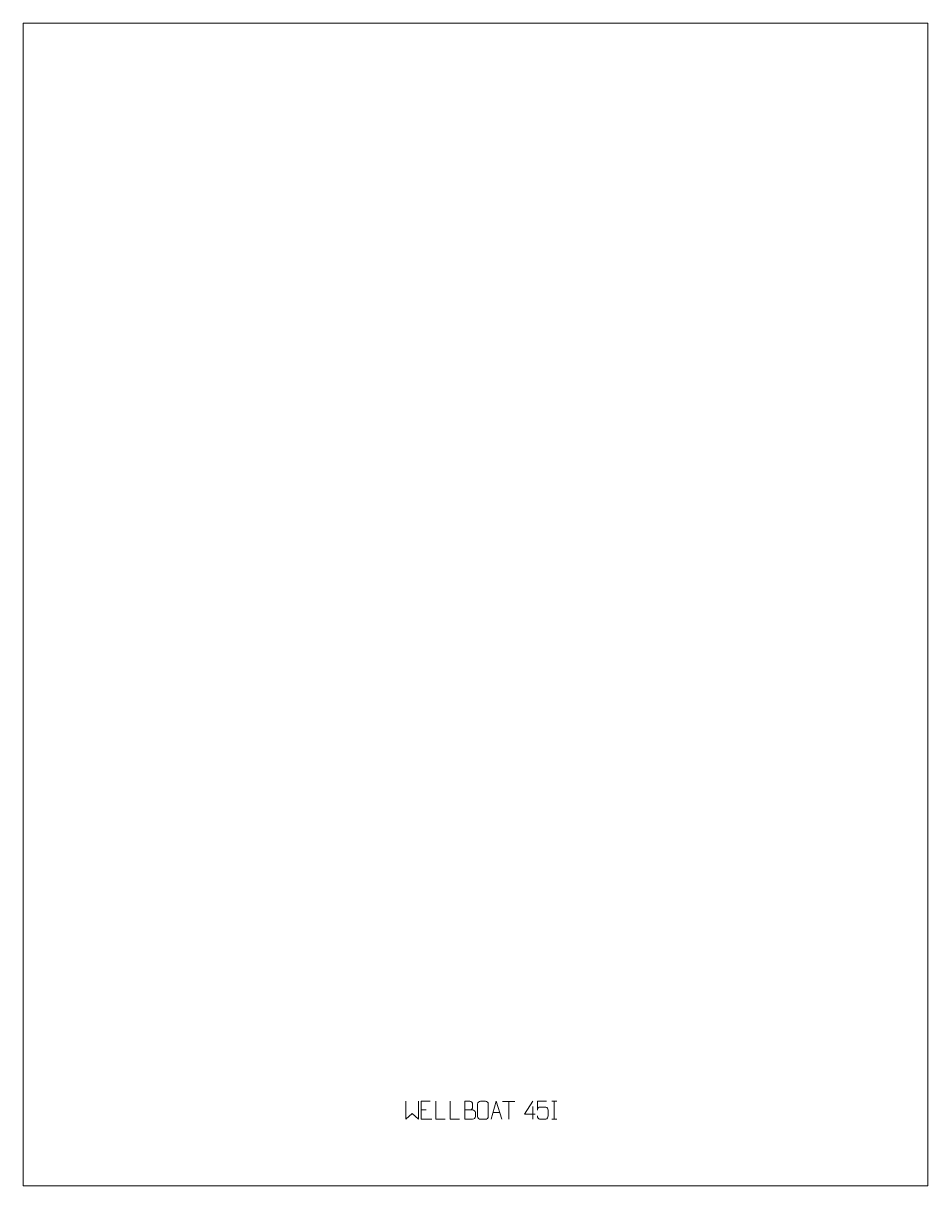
# Model space of a CAD drawing. Header units: millimetres. Extents: x -630 to 630, y -1305 to 315.
import ezdxf

# ---------------------------------------------------------------- set-up
doc = ezdxf.new("R2010")
doc.units = ezdxf.units.MM
doc.header["$MEASUREMENT"] = 0
doc.layers.add('layer 1', color=7, linetype='Continuous')

msp = doc.modelspace()

# ---------------------------------------------------------------- linework, layer by layer
at = {"layer": 'layer 1', "color": 242, "lineweight": 9}
msp.add_open_spline([(-630.0002, -1304.9991), (-630.0002, -1304.9991), (-630.0002, 314.9995), (-630.0002, 314.9995), (-630.0002, 314.9995), (-630.0002, 314.9995), (630.0003, 314.9995), (630.0003, 314.9995), (630.0003, 314.9995), (630.0003, 314.9995), (630.0003, -1304.9991), (630.0003, -1304.9991), (630.0003, -1304.9991), (630.0003, -1304.9991), (-630.0002, -1304.9991), (-630.0002, -1304.9991)], degree=3, knots=[0, 0, 0, 0, 0.2, 0.2, 0.2, 0.2, 0.4, 0.4, 0.4, 0.4, 0.6, 0.6, 0.6, 0.6, 1, 1, 1, 1], dxfattribs=at)
at = {"layer": 'layer 1', "color": 250, "lineweight": 9}
for points, knots in [([(-97.2648, -1187.3286), (-97.2648, -1187.3286), (-97.2648, -1212.2866), (-97.2648, -1212.2866), (-97.2648, -1212.2866), (-97.2648, -1212.2866), (-88.4221, -1204.2219), (-88.4221, -1204.2219), (-88.4221, -1204.2219), (-88.4221, -1204.2219), (-79.5797, -1212.286), (-79.5797, -1212.286), (-79.5797, -1212.286), (-79.5797, -1212.286), (-79.5797, -1187.3286), (-79.5797, -1187.3286)], [0, 0, 0, 0, 0.2, 0.2, 0.2, 0.2, 0.4, 0.4, 0.4, 0.4, 0.6, 0.6, 0.6, 0.6, 1, 1, 1, 1]), ([(-62.9813, -1187.3308), (-62.9813, -1187.3308), (-75.8552, -1187.3308), (-75.8552, -1187.3308), (-75.8552, -1187.3308), (-75.8552, -1187.3308), (-75.8552, -1212.2844), (-75.8552, -1212.2844), (-75.8552, -1212.2844), (-75.8552, -1212.2844), (-60.9894, -1212.2844), (-60.9894, -1212.2844)], [0, 0, 0, 0, 0.25, 0.25, 0.25, 0.25, 0.5, 0.5, 0.5, 0.5, 1, 1, 1, 1]), ([(-42.2405, -1212.2919), (-42.2405, -1212.2919), (-55.1896, -1212.2919), (-55.1896, -1212.2919), (-55.1896, -1212.2919), (-55.1896, -1212.2919), (-55.1896, -1187.3383), (-55.1896, -1187.3383)], [0, 0, 0, 0, 0.333333333, 0.333333333, 0.333333333, 0.333333333, 1, 1, 1, 1]), ([(-22.2405, -1212.2919), (-22.2405, -1212.2919), (-35.1896, -1212.2919), (-35.1896, -1212.2919), (-35.1896, -1212.2919), (-35.1896, -1212.2919), (-35.1896, -1187.3383), (-35.1896, -1187.3383)], [0, 0, 0, 0, 0.333333333, 0.333333333, 0.333333333, 0.333333333, 1, 1, 1, 1]), ([(-14.9497, -1199.3197), (-11.3111, -1199.3193), (-7.724, -1199.3193), (-4.0846, -1199.3197), (-4.0846, -1199.3197), (-2.1092, -1199.337), (-0.1856, -1201.0731), (-0.1856, -1203.1227), (-0.1856, -1203.1227), (-0.186, -1204.2513), (-0.186, -1207.3007), (-0.1856, -1208.4296), (-0.1856, -1208.4296), (-0.168, -1210.2875), (-1.7101, -1212.3014), (-4.0316, -1212.2845), (-4.0316, -1212.2845), (-7.6714, -1212.2841), (-11.3108, -1212.2841), (-14.9497, -1212.2845), (-14.9497, -1212.2845), (-14.9497, -1203.9662), (-14.9497, -1195.6484), (-14.9497, -1187.3309), (-14.9497, -1187.3309), (-12.576, -1187.3309), (-10.2019, -1187.3309), (-7.8277, -1187.3309), (-7.8277, -1187.3309), (-6.1469, -1187.3133), (-4.0501, -1189.2238), (-4.0324, -1191.1862), (-4.0324, -1191.1862), (-4.0328, -1193.2523), (-4.0328, -1193.3983), (-4.0324, -1195.4648), (-4.0324, -1195.4648), (-4.0151, -1197.5309), (-5.8696, -1199.337), (-7.8796, -1199.3197)], [0, 0, 0, 0, 0.090909091, 0.090909091, 0.090909091, 0.090909091, 0.181818182, 0.181818182, 0.181818182, 0.181818182, 0.272727273, 0.272727273, 0.272727273, 0.272727273, 0.363636364, 0.363636364, 0.363636364, 0.363636364, 0.454545455, 0.454545455, 0.454545455, 0.454545455, 0.545454545, 0.545454545, 0.545454545, 0.545454545, 0.636363636, 0.636363636, 0.636363636, 0.636363636, 0.727272727, 0.727272727, 0.727272727, 0.727272727, 0.818181818, 0.818181818, 0.818181818, 0.818181818, 1, 1, 1, 1]), ([(6.9113, -1187.3388), (9.237, -1187.3388), (11.5631, -1187.3388), (13.8892, -1187.3388), (13.8892, -1187.3388), (15.8358, -1187.3032), (17.8272, -1188.7948), (17.8539, -1191.2324), (17.8539, -1191.2324), (17.8535, -1196.9793), (17.8535, -1202.7266), (17.8539, -1208.4743), (17.8539, -1208.4743), (17.7141, -1210.7977), (16.0369, -1212.2773), (13.8892, -1212.2881), (13.8892, -1212.2881), (11.5573, -1212.2877), (9.2254, -1212.2877), (6.8939, -1212.2881), (6.8939, -1212.2881), (4.9689, -1212.3935), (2.9968, -1210.509), (3.008, -1208.4917), (3.008, -1208.4917), (3.0083, -1202.7216), (3.0083, -1196.9519), (3.008, -1191.1826), (3.008, -1191.1826), (3.0122, -1189.0445), (4.7589, -1187.3253), (6.9113, -1187.3388)], [0, 0, 0, 0, 0.111111111, 0.111111111, 0.111111111, 0.111111111, 0.222222222, 0.222222222, 0.222222222, 0.222222222, 0.333333333, 0.333333333, 0.333333333, 0.333333333, 0.444444444, 0.444444444, 0.444444444, 0.444444444, 0.555555556, 0.555555556, 0.555555556, 0.555555556, 0.666666667, 0.666666667, 0.666666667, 0.666666667, 0.777777778, 0.777777778, 0.777777778, 0.777777778, 1, 1, 1, 1]), ([(21.6299, -1212.2845), (21.6299, -1212.2845), (29.0009, -1187.331), (29.0009, -1187.331), (29.0009, -1187.331), (29.0009, -1187.331), (36.5708, -1212.2845), (36.5708, -1212.2845)], [0, 0, 0, 0, 0.333333333, 0.333333333, 0.333333333, 0.333333333, 1, 1, 1, 1]), ([(82.9975, -1205.1249), (82.9975, -1205.1249), (68.1758, -1205.1249), (68.1758, -1205.1249), (68.1758, -1205.1249), (68.1758, -1205.1249), (80.0534, -1187.0544), (80.0534, -1187.0544)], [0, 0, 0, 0, 0.333333333, 0.333333333, 0.333333333, 0.333333333, 1, 1, 1, 1]), ([(99.1152, -1187.1224), (99.1152, -1187.1224), (86.2635, -1187.1224), (86.2635, -1187.1224), (86.2635, -1187.1224), (86.2638, -1191.353), (86.2638, -1195.5839), (86.2635, -1199.8151), (86.2635, -1199.8151), (86.2632, -1196.505), (87.8942, -1195.4332), (90.7062, -1195.3727), (90.7062, -1195.3727), (93.1458, -1195.3724), (95.5853, -1195.3724), (98.0245, -1195.3727), (98.0245, -1195.3727), (99.6743, -1195.3659), (101.1492, -1197.7464), (101.1777, -1199.8151), (101.1777, -1199.8151), (101.1774, -1202.4024), (101.1774, -1204.99), (101.1777, -1207.5777), (101.1777, -1207.5777), (101.2239, -1209.5371), (99.7245, -1211.9734), (98.0986, -1212.0319), (98.0986, -1212.0319), (96.1421, -1212.0316), (91.2471, -1212.0316), (89.2901, -1212.0319), (89.2901, -1212.0319), (87.4446, -1212.0407), (86.3375, -1210.0759), (86.3167, -1207.5248)], [0, 0, 0, 0, 0.1, 0.1, 0.1, 0.1, 0.2, 0.2, 0.2, 0.2, 0.3, 0.3, 0.3, 0.3, 0.4, 0.4, 0.4, 0.4, 0.5, 0.5, 0.5, 0.5, 0.6, 0.6, 0.6, 0.6, 0.7, 0.7, 0.7, 0.7, 0.8, 0.8, 0.8, 0.8, 1, 1, 1, 1])]:
    msp.add_open_spline(points, degree=3, knots=knots, dxfattribs=at)
for points in [[(37.7699, -1187.3618), (37.7699, -1187.3618), (54.7571, -1187.3618), (54.7571, -1187.3618)], [(46.2637, -1212.2918), (46.2637, -1212.2918), (46.2637, -1187.3383), (46.2637, -1187.3383)], [(80.0534, -1194.3638), (80.0534, -1194.3638), (80.0534, -1212.0285), (80.0534, -1212.0285)], [(106.137, -1187.1004), (106.137, -1187.1004), (113.3051, -1187.1004), (113.3051, -1187.1004)], [(109.721, -1187.1004), (109.721, -1187.1004), (109.721, -1212.0539), (109.721, -1212.0539)], [(-75.8552, -1199.2105), (-75.8552, -1199.2105), (-68.6871, -1199.2105), (-68.6871, -1199.2105)], [(24.3525, -1203.0351), (24.3525, -1203.0351), (33.8482, -1203.0351), (33.8482, -1203.0351)], [(106.137, -1212.0539), (106.137, -1212.0539), (113.3051, -1212.0539), (113.3051, -1212.0539)]]:
    msp.add_open_spline(points, degree=3, dxfattribs=at)

doc.saveas('drawing.dxf')
